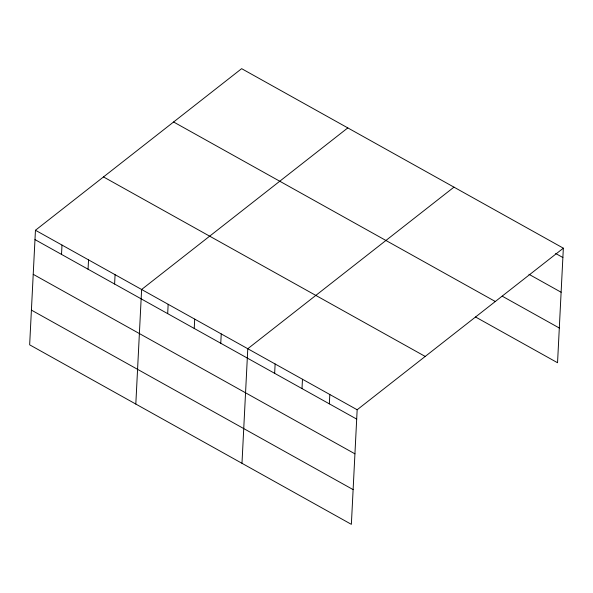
<?xml version="1.0" encoding="UTF-8"?>
<svg xmlns="http://www.w3.org/2000/svg" width="593" height="593" viewBox="0 0 593 593"><rect width="100%" height="100%" fill="white"/><g stroke="black" fill="none" stroke-linecap="round" stroke-linejoin="round"><path stroke-width="0.89" d="M35.454 230.254L29.65 344.822L351.36 524.338L357.164 409.763L563.35 248.178L241.64 68.662L35.454 230.254L357.164 409.763M61.524 254.404L61.998 245.065M88.06 269.215L88.535 259.875M114.605 284.025L115.079 274.685M135.812 404.063L141.616 289.495L347.802 127.903M167.686 313.645L168.16 304.305M194.23 328.455L194.704 319.116M220.766 343.265L221.241 333.926M241.981 463.303L247.785 348.728L453.971 187.143M274.655 373.331L275.13 363.991M302 388.593L302.474 379.246M329.345 403.848L329.819 394.508M563.35 248.178L557.546 362.746L475.512 316.973M555.641 253.478L562.876 257.518M528.949 274.292L561.119 292.245M502.204 296.159L559.303 328.018M173.593 121.988L495.311 301.503M103.493 176.929L425.211 356.445M34.98 239.594L356.697 419.11M33.223 274.322L354.933 453.83M31.407 310.102L353.124 489.61"/></g></svg>
